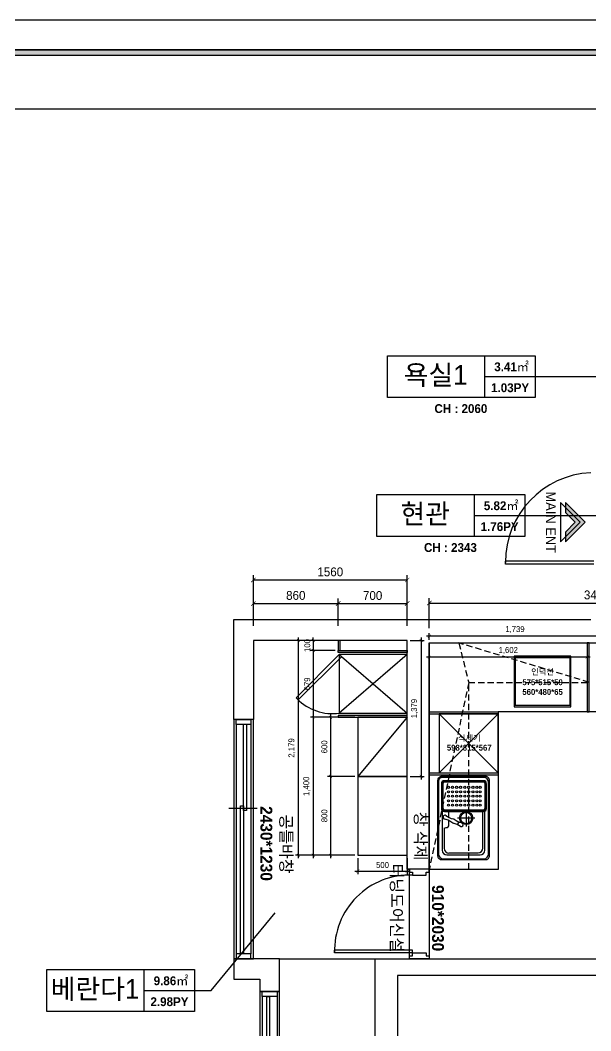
# Model space of a CAD drawing. Header units: millimetres. Extents: x 261942 to 379971, y 117646 to 213875.
# Drawn here: x 317440 to 323230, y 181066 to 191326 of the extents above; entities that cross this region are included whole.
import ezdxf
from ezdxf.enums import TextEntityAlignment as Align

# ---------------------------------------------------------------- set-up
doc = ezdxf.new("R2010")
doc.units = ezdxf.units.MM
doc.header["$LTSCALE"] = 100
doc.header["$PDMODE"] = 3
doc.linetypes.add('DASHEDX2', pattern=[1.5, 1, -0.5])
doc.linetypes.add('HIDDEN', pattern=[9.525, 6.35, -3.175])
doc.layers.get('DEFPOINTS').update_dxf_attribs({"color": 248})
for name, color, linetype in [('0-ELC TEXT', 7, 'Continuous'), ('02-WAL', 2, 'Continuous'), ('03-TEXT', 3, 'Continuous'), ('04-WIN', 4, 'Continuous'), ('04_FUR', 6, 'Continuous'), ('06-FUR', 6, 'Continuous'), ('07-DIM', 5, 'Continuous'), ('253', 253, 'Continuous'), ('CO-FURB-DN', 9, 'Continuous'), ('F-SYM', 7, 'Continuous'), ('F-SYM @ 1', 7, 'Continuous'), ('FORM(YOURNAME)-11', 1, 'Continuous'), ('도면층4', 4, 'Continuous'), ('도면층5', 5, 'Continuous')]:
    doc.layers.add(name, color=color, linetype=linetype)
doc.styles.add('HY 울릉도 L', font='')
doc.styles.add('YOURNAME', font='HY울릉도M.TTF')
doc.styles.add('넥슨고딕', font='NEXONLv1GothicBold.ttf')
doc.styles.add('코레일둥고', font='Korail_Round_Gothic_Medium.ttf')
doc.styles.get('HY 울릉도 L').set_extended_font_data('HY울릉도L')
doc.dimstyles.new('30', dxfattribs={"dimscale": 30, "dimtxt": 2, "dimasz": 1, "dimexe": 1, "dimexo": 1, "dimgap": 1, "dimtad": 1, "dimdec": 0, "dimrnd": 0.05, "dimdsep": 46, "dimlunit": 6, "dimtxsty": 'HY 울릉도 L', "dimblk": 'ARCHTICK', "dimcen": 2.5, "dimdle": 1, "dimclrd": 133, "dimclre": 133, "dimclrt": 30, "dimadec": 0, "dimazin": 0, "dimtfac": 1, "dimtdec": 0, "dimtix": 1, "dimtmove": 2, "dimatfit": 3, "dimldrblk": 'ARCHTICK', "dimfxl": 0, "dimlwd": -1, "dimlwe": -1, "dimarcsym": 0})
doc.dimstyles.new('YOURNAME-50', dxfattribs={"dimscale": 50, "dimtxt": 1.8, "dimasz": 0.9, "dimexe": 1, "dimexo": 3, "dimgap": 0.7, "dimtad": 1, "dimdec": 0, "dimzin": 0, "dimdsep": 46, "dimtxsty": 'YOURNAME', "dimblk": 'ARCHTICK', "dimcen": 0, "dimclrd": 1, "dimclre": 1, "dimclrt": 7, "dimadec": 0, "dimazin": 0, "dimtfac": 1, "dimtdec": 0, "dimtix": 1, "dimtmove": 2, "dimatfit": 3, "dimldrblk": 'ARCHTICK', "dimfxl": 0, "dimtolj": 1, "dimtzin": 0, "dimarcsym": 0})

# ---------------------------------------------------------------- blocks, each defined once
blk = doc.blocks.new('FORM-PLAN')
at = {"layer": 'FORM(YOURNAME)-11'}
h = blk.add_hatch(color=256, dxfattribs=at)
h.dxf.hatch_style = 1
h.paths.add_polyline_path([(-71444, 55115), (10556, 55115), (10556, 54915), (-71444, 54915)])
h.paths.add_polyline_path([(-71444, -2085), (10556, -2085), (10556, -2285), (-71444, -2285)])
at = {"layer": 'DEFPOINTS', "color": 158}
for points in [[(-71444, -2285), (10556, -2285), (10556, 55115), (-71444, 55115)], [(-69444, 53115), (-64, 53115), (-64, 1215), (-69444, 1215)]]:
    blk.add_lwpolyline(points, close=True, dxfattribs=at)
at = {"layer": 'FORM(YOURNAME)-11', "color": 250}
blk.add_lwpolyline([(-72444, -3285), (11556, -3285), (11556, 56115), (-72444, 56115)], close=True, dxfattribs=at)
at = {"layer": 'FORM(YOURNAME)-11'}
blk.add_lwpolyline([(-71444, 55115), (10556, 55115), (10556, 54915), (-71444, 54915)], close=True, dxfattribs=at)
at = {"layer": 'FORM(YOURNAME)-11', "color": 3, "style": 'YOURNAME'}
for tag, height, p in [('1', 450, (9905, 18188)), ('2', 450, (9905, 17544)), ('3', 450, (9905, 16257)), ('4', 450, (9905, 14326)), ('5', 515, (9905, 12009)), ('6', 515, (9905, 9757)), ('7', 515, (9905, 7504)), ('8', 515, (9905, 5252)), ('9', 515, (9905, 2999)), ('10', 515, (5655, 811)), ('11', 515, (9905, 747)), ('12', 515, (5655, -1441)), ('13', 515, (9905, -1441))]:
    blk.add_attdef(tag, text='', height=height, dxfattribs=at).set_placement(p, align=Align.MIDDLE_RIGHT)
blk = doc.blocks.new('*U583')
at = {"layer": 'F-SYM', "xscale": 0.3, "yscale": 0.3, "zscale": 0.3}
blk.add_blockref('FORM-PLAN', (335875, 174492), dxfattribs=at)
blk = doc.blocks.new('F-SYM-ENT NAME')
at = {"layer": 'F-SYM'}
h = blk.add_hatch(color=1, dxfattribs=at)
h.dxf.hatch_style = 1
h.paths.add_polyline_path([(-181267, -29725), (-181467, -29925), (-181367, -29925), (-181267, -29825), (-181167, -29925), (-181067, -29925)])
at = {"layer": 'F-SYM', "color": 1}
for points in [[(-181267, -29725), (-181467, -29925), (-181367, -29925), (-181267, -29825), (-181167, -29925), (-181067, -29925)], [(-181267, -29775), (-181467, -29975), (-181067, -29975)]]:
    blk.add_lwpolyline(points, close=True, dxfattribs=at)
at = {"layer": 'F-SYM', "color": 1, "style": 'YOURNAME'}
blk.add_attdef('ENT', text='', height=100, dxfattribs=at).set_placement((-181267, -30025), align=Align.TOP_CENTER)
blk = doc.blocks.new('*U591')
at = {"layer": 'F-SYM'}
ref = blk.add_blockref('F-SYM-ENT NAME', (205708, -117009), dxfattribs=dict(at, rotation=270))
ref.add_attrib('ENT', 'MAIN ENT', dxfattribs={"layer": 'F-SYM @ 1', "color": 1, "height": 100, "rotation": 270, "style": 'YOURNAME'}).set_placement((175684, 64258), align=Align.TOP_CENTER)
blk = doc.blocks.new('FLOORPLAN')
blk.add_line((172881, 59825), (173851, 59825))
at = {"layer": '02-WAL'}
for p, q in [((172416, 62255), (172416, 63269)), ((172416, 63269), (176040, 63269)), ((174176, 63056), (172616, 63056)), ((172616, 63056), (172616, 62255)), ((174176, 60735), (174176, 63056)), ((176240, 63032), (174401, 63032)), ((174401, 63032), (174401, 60735)), ((172616, 62255), (172416, 62255)), ((174401, 60735), (174176, 60735))]:
    blk.add_line(p, q, dxfattribs=at)
for points in [[(172681, 59494), (172881, 59494), (172881, 59825), (172416, 59825), (172416, 59618), (172681, 59618), (172681, 59494)], [(177577, 59658), (174079, 59658), (174079, 59033), (173851, 59033), (173851, 59825), (177577, 59825), (177577, 59658)]]:
    blk.add_lwpolyline(points, dxfattribs=at)
at = {"layer": '04-WIN'}
for p, q in [((176070, 63834), (175173, 63834)), ((172441, 62205), (172441, 59875)), ((172591, 62205), (172591, 59875)), ((172366, 61355), (172656, 61355)), ((174231, 59885), (173440, 59885)), ((172706, 59444), (172706, 57114)), ((172856, 59444), (172856, 57114))]:
    blk.add_line(p, q, dxfattribs=at)
for points in [[(172616, 62255), (172416, 62255), (172416, 59825), (172616, 59825)], [(172591, 62255), (172591, 62205), (172441, 62205), (172441, 62255)], [(172516, 61380), (172516, 59875), (172486, 59875), (172486, 61380)], [(172591, 59825), (172591, 59875), (172441, 59875), (172441, 59825)], [(172881, 59494), (172681, 59494), (172681, 57064), (172881, 57064)], [(172856, 59494), (172856, 59444), (172706, 59444), (172706, 59494)], [(172781, 59444), (172781, 57939), (172751, 57939), (172751, 59444)]]:
    blk.add_lwpolyline(points, close=True, dxfattribs=at)
blk.add_lwpolyline([(172546, 62205), (172546, 61330), (172516, 61330), (172516, 62205)], dxfattribs=at)
at = {"layer": '도면층4'}
for p, q in [((175173, 63834), (175173, 63864)), ((176070, 63834), (175173, 63834)), ((176070, 63864), (175174, 63864)), ((174201, 59825), (174201, 60735)), ((174401, 60735), (174401, 59825)), ((174231, 59915), (173440, 59915)), ((173440, 59885), (173440, 59915)), ((174231, 59885), (173440, 59885)), ((174231, 59885), (174231, 59915))]:
    blk.add_line(p, q, dxfattribs=at)
for points in [[(174201, 60735), (174201, 60705), (174231, 60705), (174231, 60675), (174371, 60675), (174371, 60705), (174401, 60705), (174401, 60735), (174201, 60735)], [(174201, 59825), (174201, 59855), (174231, 59855), (174231, 59885), (174371, 59885), (174371, 59855), (174401, 59855), (174401, 59825), (174201, 59825)]]:
    blk.add_lwpolyline(points, dxfattribs=at)
at = {"layer": '도면층5'}
for centre, radius, start, end in [((176083, 63852), 910, 92.731, 180.1335), ((174202, 59914), 762, 87.8385, 182.1212)]:
    blk.add_arc(centre, radius, start, end, dxfattribs=at)
at = {"color": 10}
blk.add_blockref('*U591', (0, 0), dxfattribs=at)
blk = doc.blocks.new('_ArchTick')
at = {"color": 0, "linetype": 'ByBlock', "const_width": 0.15}
blk.add_lwpolyline([(-0.5, -0.5), (0.5, 0.5)], dxfattribs=at)
blk = doc.blocks.new('*D470')
at = {"layer": '07-DIM', "color": 1, "lineweight": -2}
for p, q in [((321591, 185154), (321591, 185459)), ((321591, 185409), (324991, 185409)), ((324991, 185154), (324991, 185459))]:
    blk.add_line(p, q, dxfattribs=at)
at = {"layer": 'DEFPOINTS', "color": 0}
for p in [(324991, 185409), (321591, 185004), (324991, 185004)]:
    blk.add_point(p, dxfattribs=at)
at = {"layer": '07-DIM', "color": 1, "lineweight": -2, "xscale": 45, "yscale": 45, "zscale": 45, "rotation": 180}
blk.add_blockref('_ArchTick', (321591, 185409), dxfattribs=at)
at = {"layer": '07-DIM', "color": 1, "lineweight": -2, "xscale": 45, "yscale": 45, "zscale": 45}
blk.add_blockref('_ArchTick', (324991, 185409), dxfattribs=at)
at = {"layer": '07-DIM', "color": 7, "insert": (323291, 185491), "char_height": 90, "attachment_point": 5, "style": 'YOURNAME'}
blk.add_mtext('\\A1;3400', dxfattribs=at)
blk = doc.blocks.new('FB-022')
at = {"layer": 'CO-FURB-DN', "color": 251}
for p, q in [((370, 513), (-361, 513)), ((-409, 466), (-409, 57)), ((-371, 428), (-371, 95)), ((-351, 409), (-351, 115)), ((76, 475), (-323, 475)), ((-100, 456), (-304, 456)), ((-100, 456), (-95, 437)), ((-67, 408), (-26, 408)), ((7, 408), (67, 408)), ((67, 454), (67, 60)), ((77, 454), (77, 60)), ((82, 454), (82, 60)), ((346, 484), (97, 484)), ((346, 474), (97, 474)), ((346, 469), (97, 469)), ((361, 60), (361, 454)), ((366, 60), (366, 454)), ((376, 60), (376, 454)), ((408, 57), (408, 475)), ((2, 321), (2, 148)), ((88, 234), (-84, 234)), ((-361, 10), (361, 10)), ((-323, 48), (70, 48)), ((-304, 66), (67, 66)), ((97, 45), (346, 45)), ((97, 40), (346, 40)), ((97, 30), (346, 30))]:
    blk.add_line(p, q, dxfattribs=at)
at = {"layer": 'CO-FURB-DN'}
blk.add_lwpolyline([(-378, 0), (378, 0, 0.414214), (418, 40), (418, 482, 0.414214), (378, 522), (-378, 522, 0.414214), (-418, 482), (-418, 40, 0.414214)], format="xyb", close=True, dxfattribs=at)
at = {"layer": 'CO-FURB-DN', "color": 251}
for centre, radius in [((131, 413), 10.7), ((174, 413), 10.7), ((220, 413), 10.7), ((264, 413), 10.7), ((309, 413), 10.7), ((131, 373), 10.7), ((131, 331), 10.7), ((174, 373), 10.7), ((174, 331), 10.7), ((220, 373), 10.7), ((220, 331), 10.7), ((264, 373), 10.7), ((264, 331), 10.7), ((309, 373), 10.7), ((309, 331), 10.7), ((0, 235), 65.6), ((0, 235), 56.1), ((131, 291), 10.7), ((131, 249), 10.7), ((131, 209), 10.7), ((174, 291), 10.7), ((174, 249), 10.7), ((174, 209), 10.7), ((220, 291), 10.7), ((220, 249), 10.7), ((220, 209), 10.7), ((264, 291), 10.7), ((264, 249), 10.7), ((264, 209), 10.7), ((309, 291), 10.7), ((309, 249), 10.7), ((309, 209), 10.7), ((131, 167), 10.7), ((131, 128), 10.7), ((131, 94), 10.7), ((174, 167), 10.7), ((174, 128), 10.7), ((174, 94), 10.7), ((220, 167), 10.7), ((220, 128), 10.7), ((220, 94), 10.7), ((264, 167), 10.7), ((264, 128), 10.7), ((264, 94), 10.7), ((309, 167), 10.7), ((309, 128), 10.7), ((309, 94), 10.7)]:
    blk.add_circle(centre, radius, dxfattribs=at)
for centre, radius, start, end in [((-361, 466), 47.5, 90, 180), ((370, 475), 38, 0, 90), ((-323, 428), 47.5, 90, 180), ((-304, 408), 47.5, 90, 180), ((-67, 437), 28.5, 180, 270), ((-192, 490), 185, 323.5863, 349.4447), ((9, 448), 20, 310.6945, 180.7549), ((172, 325), 185, 141.4118, 166.8606), ((66, 437), 28.5, 270, 271.7483), ((97, 454), 30, 90, 180), ((97, 454), 20, 90, 180), ((97, 454), 15, 90, 180), ((346, 454), 30, 0, 90), ((346, 454), 20, 0, 90), ((346, 454), 15, 0, 90), ((-309, 442), 270, 325.9944, 343.4491), ((-60, 299), 20, 16.6147, 121.8543), ((-2, 351), 50, 143.5863, 163.4491), ((133, 239), 185, 143.6787, 165.202), ((-57, 379), 50, 323.6787, 346.8606), ((-66, 285), 20, 161.8768, 5.5388), ((-301, 115), 47.5, 180, 270), ((-361, 57), 47.5, 180, 270), ((-323, 95), 47.5, 180, 270), ((97, 60), 30, 180, 270), ((97, 60), 20, 180, 270), ((97, 60), 15, 180, 270), ((346, 60), 30, 270, 0), ((346, 60), 20, 270, 0), ((346, 60), 15, 270, 0), ((361, 57), 47.5, 270, 0)]:
    blk.add_arc(centre, radius, start, end, dxfattribs=at)
blk = doc.blocks.new('*D473')
at = {"layer": '07-DIM', "color": 1, "lineweight": -2}
for p, q in [((319806, 185178), (319806, 185454)), ((319806, 185404), (320666, 185404)), ((320666, 185178), (320666, 185454))]:
    blk.add_line(p, q, dxfattribs=at)
at = {"layer": 'DEFPOINTS', "color": 0}
for p in [(320666, 185404), (319806, 185028), (320666, 185028)]:
    blk.add_point(p, dxfattribs=at)
at = {"layer": '07-DIM', "color": 1, "lineweight": -2, "xscale": 45, "yscale": 45, "zscale": 45, "rotation": 180}
blk.add_blockref('_ArchTick', (319806, 185404), dxfattribs=at)
at = {"layer": '07-DIM', "color": 1, "lineweight": -2, "xscale": 45, "yscale": 45, "zscale": 45}
blk.add_blockref('_ArchTick', (320666, 185404), dxfattribs=at)
at = {"layer": '07-DIM', "color": 7, "insert": (320236, 185486), "char_height": 90, "attachment_point": 5, "style": 'YOURNAME'}
blk.add_mtext('\\A1;860', dxfattribs=at)
blk = doc.blocks.new('*D474')
at = {"layer": '07-DIM', "color": 1, "lineweight": -2}
for p, q in [((320666, 185178), (320666, 185454)), ((320666, 185404), (321366, 185404)), ((321366, 185178), (321366, 185454))]:
    blk.add_line(p, q, dxfattribs=at)
at = {"layer": 'DEFPOINTS', "color": 0}
for p in [(321366, 185404), (320666, 185028), (321366, 185028)]:
    blk.add_point(p, dxfattribs=at)
at = {"layer": '07-DIM', "color": 1, "lineweight": -2, "xscale": 45, "yscale": 45, "zscale": 45, "rotation": 180}
blk.add_blockref('_ArchTick', (320666, 185404), dxfattribs=at)
at = {"layer": '07-DIM', "color": 1, "lineweight": -2, "xscale": 45, "yscale": 45, "zscale": 45}
blk.add_blockref('_ArchTick', (321366, 185404), dxfattribs=at)
at = {"layer": '07-DIM', "color": 7, "insert": (321016, 185485), "char_height": 90, "attachment_point": 5, "style": 'YOURNAME'}
blk.add_mtext('\\A1;700', dxfattribs=at)
blk = doc.blocks.new('*D475')
at = {"color": 133}
for p, q in [((320636, 184928), (320384, 184928)), ((320414, 184958), (320414, 184219)), ((320636, 184249), (320384, 184249))]:
    blk.add_line(p, q, dxfattribs=at)
at = {"layer": 'DEFPOINTS', "color": 0}
for p in [(320666, 184928), (320414, 184249), (320666, 184249)]:
    blk.add_point(p, dxfattribs=at)
at = {"color": 133, "xscale": 30, "yscale": 30, "zscale": 30}
for p, rotation in [((320414, 184928), 90), ((320414, 184249), 270)]:
    blk.add_blockref('_ArchTick', p, dxfattribs=dict(at, rotation=rotation))
at = {"color": 30, "insert": (320353, 184588), "char_height": 60, "attachment_point": 5, "rotation": 90, "style": 'HY 울릉도 L'}
blk.add_mtext('679', dxfattribs=at)
blk = doc.blocks.new('*D476')
at = {"color": 133}
for p, q in [((320636, 185028), (320384, 185028)), ((320414, 185028), (320414, 185058)), ((320414, 185028), (320414, 184928)), ((320636, 184928), (320384, 184928)), ((320414, 184928), (320414, 184898))]:
    blk.add_line(p, q, dxfattribs=at)
at = {"layer": 'DEFPOINTS', "color": 0}
for p in [(320666, 185028), (320414, 184928), (320666, 184928)]:
    blk.add_point(p, dxfattribs=at)
at = {"color": 133, "xscale": 30, "yscale": 30, "zscale": 30}
for p, rotation in [((320414, 185028), 270), ((320414, 184928), 90)]:
    blk.add_blockref('_ArchTick', p, dxfattribs=dict(at, rotation=rotation))
at = {"color": 30, "insert": (320353, 184978), "char_height": 60, "attachment_point": 5, "rotation": 90, "style": 'HY 울릉도 L'}
blk.add_mtext('100', dxfattribs=at)
blk = doc.blocks.new('*D477')
at = {"color": 133}
for p, q in [((320414, 184279), (320414, 182819)), ((320636, 184249), (320384, 184249)), ((320836, 182849), (320384, 182849))]:
    blk.add_line(p, q, dxfattribs=at)
at = {"layer": 'DEFPOINTS', "color": 0}
for p in [(320666, 184249), (320414, 182849), (320866, 182849)]:
    blk.add_point(p, dxfattribs=at)
at = {"color": 133, "xscale": 30, "yscale": 30, "zscale": 30}
for p, rotation in [((320414, 184249), 90), ((320414, 182849), 270)]:
    blk.add_blockref('_ArchTick', p, dxfattribs=dict(at, rotation=rotation))
at = {"color": 30, "insert": (320348, 183549), "char_height": 60, "attachment_point": 5, "rotation": 90, "style": 'HY 울릉도 L'}
blk.add_mtext('1,400', dxfattribs=at)
blk = doc.blocks.new('*D478')
at = {"color": 133}
for p, q in [((320866, 182819), (320866, 182658)), ((321366, 182819), (321366, 182658)), ((320836, 182688), (321396, 182688))]:
    blk.add_line(p, q, dxfattribs=at)
at = {"layer": 'DEFPOINTS', "color": 0}
for p in [(320866, 182849), (321366, 182849), (321366, 182688)]:
    blk.add_point(p, dxfattribs=at)
at = {"color": 133, "xscale": 30, "yscale": 30, "zscale": 30, "rotation": 180}
blk.add_blockref('_ArchTick', (320866, 182688), dxfattribs=at)
at = {"color": 133, "xscale": 30, "yscale": 30, "zscale": 30}
blk.add_blockref('_ArchTick', (321366, 182688), dxfattribs=at)
at = {"color": 30, "insert": (321116, 182749), "char_height": 60, "attachment_point": 5, "style": 'HY 울릉도 L'}
blk.add_mtext('500', dxfattribs=at)
blk = doc.blocks.new('*D479')
at = {"layer": '07-DIM', "color": 1, "lineweight": -2}
for p, q in [((319806, 185178), (319806, 185693)), ((321366, 185643), (319806, 185643)), ((321366, 185178), (321366, 185693))]:
    blk.add_line(p, q, dxfattribs=at)
at = {"layer": 'DEFPOINTS', "color": 0}
for p in [(319806, 185643), (319806, 185028), (321366, 185028)]:
    blk.add_point(p, dxfattribs=at)
at = {"layer": '07-DIM', "color": 1, "lineweight": -2, "xscale": 45, "yscale": 45, "zscale": 45, "rotation": 180}
blk.add_blockref('_ArchTick', (319806, 185643), dxfattribs=at)
at = {"layer": '07-DIM', "color": 1, "lineweight": -2, "xscale": 45, "yscale": 45, "zscale": 45}
blk.add_blockref('_ArchTick', (321366, 185643), dxfattribs=at)
at = {"layer": '07-DIM', "color": 7, "insert": (320586, 185725), "char_height": 90, "attachment_point": 5, "style": 'YOURNAME'}
blk.add_mtext('\\A1;1560', dxfattribs=at)
blk = doc.blocks.new('*D483')
at = {"color": 133}
for p, q in [((320588, 184279), (320588, 183619)), ((320836, 184249), (320558, 184249)), ((320836, 183649), (320558, 183649))]:
    blk.add_line(p, q, dxfattribs=at)
at = {"layer": 'DEFPOINTS', "color": 0}
for p in [(320866, 184249), (320588, 183649), (320866, 183649)]:
    blk.add_point(p, dxfattribs=at)
at = {"color": 133, "xscale": 30, "yscale": 30, "zscale": 30}
for p, rotation in [((320588, 184249), 90), ((320588, 183649), 270)]:
    blk.add_blockref('_ArchTick', p, dxfattribs=dict(at, rotation=rotation))
at = {"color": 30, "insert": (320526, 183949), "char_height": 60, "attachment_point": 5, "rotation": 90, "style": 'HY 울릉도 L'}
blk.add_mtext('600', dxfattribs=at)
blk = doc.blocks.new('*D484')
at = {"color": 133}
for p, q in [((320588, 183679), (320588, 182819)), ((320836, 183649), (320558, 183649)), ((320836, 182849), (320558, 182849))]:
    blk.add_line(p, q, dxfattribs=at)
at = {"layer": 'DEFPOINTS', "color": 0}
for p in [(320866, 183649), (320588, 182849), (320866, 182849)]:
    blk.add_point(p, dxfattribs=at)
at = {"color": 133, "xscale": 30, "yscale": 30, "zscale": 30}
for p, rotation in [((320588, 183649), 90), ((320588, 182849), 270)]:
    blk.add_blockref('_ArchTick', p, dxfattribs=dict(at, rotation=rotation))
at = {"color": 30, "insert": (320526, 183249), "char_height": 60, "attachment_point": 5, "rotation": 90, "style": 'HY 울릉도 L'}
blk.add_mtext('800', dxfattribs=at)
blk = doc.blocks.new('*D486')
at = {"color": 133}
for p, q in [((320836, 185028), (320233, 185028)), ((320263, 182819), (320263, 185058)), ((320836, 182849), (320233, 182849))]:
    blk.add_line(p, q, dxfattribs=at)
at = {"layer": 'DEFPOINTS', "color": 0}
for p in [(320263, 185028), (320866, 185028), (320866, 182849)]:
    blk.add_point(p, dxfattribs=at)
at = {"color": 133, "xscale": 30, "yscale": 30, "zscale": 30}
for p, rotation in [((320263, 185028), 90), ((320263, 182849), 270)]:
    blk.add_blockref('_ArchTick', p, dxfattribs=dict(at, rotation=rotation))
at = {"color": 30, "insert": (320197, 183938), "char_height": 60, "attachment_point": 5, "rotation": 90, "style": 'HY 울릉도 L'}
blk.add_mtext('2,179', dxfattribs=at)
blk = doc.blocks.new('*D513')
at = {"color": 133}
for p, q in [((321591, 185034), (321591, 185103)), ((323330, 185034), (323330, 185103)), ((323360, 185073), (321561, 185073))]:
    blk.add_line(p, q, dxfattribs=at)
at = {"layer": 'DEFPOINTS', "color": 0}
for p in [(321591, 185073), (321591, 185004), (323330, 185004)]:
    blk.add_point(p, dxfattribs=at)
at = {"color": 133, "xscale": 30, "yscale": 30, "zscale": 30, "rotation": 180}
blk.add_blockref('_ArchTick', (321591, 185073), dxfattribs=at)
at = {"color": 133, "xscale": 30, "yscale": 30, "zscale": 30}
blk.add_blockref('_ArchTick', (323330, 185073), dxfattribs=at)
at = {"color": 30, "insert": (322460, 185139), "char_height": 60, "attachment_point": 5, "style": 'HY 울릉도 L'}
blk.add_mtext('1,739', dxfattribs=at)
blk = doc.blocks.new('*D514')
at = {"color": 133}
for p, q in [((321591, 184974), (321591, 184831)), ((323193, 184974), (323193, 184831)), ((323223, 184861), (321561, 184861))]:
    blk.add_line(p, q, dxfattribs=at)
at = {"layer": 'DEFPOINTS', "color": 0}
for p in [(321591, 185004), (323193, 185004), (321591, 184861)]:
    blk.add_point(p, dxfattribs=at)
at = {"color": 133, "xscale": 30, "yscale": 30, "zscale": 30, "rotation": 180}
blk.add_blockref('_ArchTick', (321591, 184861), dxfattribs=at)
at = {"color": 133, "xscale": 30, "yscale": 30, "zscale": 30}
blk.add_blockref('_ArchTick', (323193, 184861), dxfattribs=at)
at = {"color": 30, "insert": (322392, 184927), "char_height": 60, "attachment_point": 5, "style": 'HY 울릉도 L'}
blk.add_mtext('1,602', dxfattribs=at)
blk = doc.blocks.new('*D515')
at = {"color": 133}
for p, q in [((321396, 185028), (321538, 185028)), ((321508, 185058), (321508, 183619)), ((321396, 183649), (321538, 183649))]:
    blk.add_line(p, q, dxfattribs=at)
at = {"layer": 'DEFPOINTS', "color": 0}
for p in [(321366, 185028), (321366, 183649), (321508, 183649)]:
    blk.add_point(p, dxfattribs=at)
at = {"color": 133, "xscale": 30, "yscale": 30, "zscale": 30}
for p, rotation in [((321508, 185028), 90), ((321508, 183649), 270)]:
    blk.add_blockref('_ArchTick', p, dxfattribs=dict(at, rotation=rotation))
at = {"color": 30, "insert": (321442, 184338), "char_height": 60, "attachment_point": 5, "rotation": 90, "style": 'HY 울릉도 L'}
blk.add_mtext('1,379', dxfattribs=at)

msp = doc.modelspace()

# ---------------------------------------------------------------- linework, layer by layer
at = {"color": 8}
msp.add_lwpolyline([(320261.2, 184427), (320698.9, 184864.7), (320677.7, 184885.9), (320240, 184448.2)], close=True, dxfattribs=at)
msp.add_arc((320608.7, 184785.1), 499, 224.13876, 277.94892, dxfattribs=at)
at = {"layer": '04_FUR'}
for p, q in [((320677.7, 184885.9), (321365.7, 184290.9)), ((321365.7, 184885.9), (320677.7, 184290.9))]:
    msp.add_line(p, q, dxfattribs=at)
for points in [[(320665.7, 184927.9), (320685.7, 184927.9), (320685.7, 185027.9), (320665.7, 185027.9)], [(323212.7, 185003.9), (323192.7, 185003.9), (323192.7, 184303.9), (323212.7, 184303.9)], [(321365.7, 184927.9), (321365.7, 184907.9), (320665.7, 184907.9), (320665.7, 184927.9)], [(320677.7, 184885.9), (320677.7, 184290.9), (321365.7, 184290.9), (321365.7, 184885.9)], [(320665.7, 184268.9), (320665.7, 184248.9), (321365.7, 184248.9), (321365.7, 184268.9)], [(320865.7, 182848.9), (321365.7, 182848.9), (321365.7, 183648.9), (320865.7, 183648.9)]]:
    msp.add_lwpolyline(points, close=True, dxfattribs=at)
msp.add_lwpolyline([(321365.7, 184248.9), (320865.7, 184248.9), (320865.7, 183648.9), (321365.7, 183648.9), (321365.7, 184248.9), (320865.7, 183648.9)], dxfattribs=at)
at = {"layer": '06-FUR'}
for p, q in [((321590.7, 184303.9), (322290.7, 184303.9)), ((321590.7, 184283.9), (322290.7, 184283.9)), ((321690.7, 183683.9), (322290.7, 184283.9)), ((321690.7, 184283.9), (322290.7, 183683.9)), ((321590.7, 183683.9), (322290.7, 183683.9)), ((321590.7, 183683.9), (322290.7, 183683.9)), ((321590.7, 183663.9), (322290.7, 183663.9))]:
    msp.add_line(p, q, dxfattribs=at)
msp.add_lwpolyline([(321590.7, 182703.9), (321590.7, 185003.9), (324990.7, 185003.9), (324990.7, 182703.9), (324190.7, 182703.9), (324190.7, 184303.9), (322290.7, 184303.9), (322290.7, 182703.9), (321590.7, 182703.9)], dxfattribs=at)
at = {"layer": '06-FUR', "color": 8, "linetype": 'HIDDEN', "ltscale": 0.1}
msp.add_lwpolyline([(321990.7, 182703.9), (321990.7, 184603.9), (323214.7, 184603.9), (321890.7, 185003.9), (321990.7, 184603.9), (321590.7, 182703.9)], dxfattribs=at)
at = {"layer": '06-FUR'}
for points in [[(322453.2, 184353.9), (323028.2, 184353.9), (323028.2, 184868.9), (322453.2, 184868.9)], [(321690.7, 183683.9), (322290.7, 183683.9), (322290.7, 184283.9), (321690.7, 184283.9)]]:
    msp.add_lwpolyline(points, close=True, dxfattribs=at)
at = {"layer": '07-DIM'}
msp.add_lwpolyline([(322460.7, 184371.4), (323020.7, 184371.4), (323020.7, 184851.4), (322460.7, 184851.4)], close=True, dxfattribs=at)
at = {"layer": '253'}
for p, q in [((322155.5, 187496.1), (322155.5, 187920.6)), ((322155.5, 187708.4), (322665.1, 187708.4)), ((322665.1, 187708.4), (324080.7, 187708.4)), ((322049.4, 186085.8), (322049.4, 186510.3)), ((322049.4, 186298), (322559.1, 186298)), ((322559.1, 186298), (323964.4, 186298)), ((318699, 181262.7), (318699, 181687.2)), ((318699, 181475), (319208.6, 181475))]:
    msp.add_line(p, q, dxfattribs=at)
for points in [[(321165.1, 187920.6), (322665.1, 187920.6), (322665.1, 187496.1), (321165.1, 187496.1)], [(321059.1, 186510.3), (322559.1, 186510.3), (322559.1, 186085.8), (321059.1, 186085.8)], [(317708.6, 181687.2), (319208.6, 181687.2), (319208.6, 181262.7), (317708.6, 181262.7)]]:
    msp.add_lwpolyline(points, close=True, dxfattribs=at)
msp.add_lwpolyline([(319208.6, 181475), (319377.9, 181475), (320028.3, 182263.5)], dxfattribs=at)

# ---------------------------------------------------------------- block references
at = {"color": 10}
msp.add_blockref('*U583', (0, 0), dxfattribs=at)
msp.add_blockref('FLOORPLAN', (147189.7, 121971.4))
at = {"layer": '06-FUR', "xscale": 1.009063619801352, "yscale": 1.009063619801352, "zscale": 1.009063619801352, "rotation": 90}
msp.add_blockref('FB-022', (322202.2, 183225.7), dxfattribs=at)

# ---------------------------------------------------------------- texts
at = {"layer": '0-ELC TEXT', "style": '코레일둥고'}
msp.add_text('창 삭제', height=120, rotation=270, dxfattribs=at).set_placement((321443.7, 183043.1), align=Align.CENTER)
msp.add_text('터닝도어신설', height=120, rotation=270, dxfattribs=at).set_placement((321201, 182766.1))
at = {"layer": '03-TEXT'}
for s, height, style, p in [('3.41㎡', 90, '넥슨고딕', (322426.2, 187762.5)), ('욕실1', 200, '코레일둥고', (321655.3, 187625.1)), ('1.03PY', 90, '넥슨고딕', (322410.9, 187550.2)), ('CH : 2060', 90, '넥슨고딕', (321911.5, 187338.3)), ('현관', 200, '코레일둥고', (321549.3, 186214.7)), ('5.82㎡', 90, '넥슨고딕', (322320.2, 186352.1)), ('1.76PY', 90, '넥슨고딕', (322304.8, 186139.9)), ('CH : 2343', 90, '넥슨고딕', (321805.5, 185927.9)), ('베란다1', 200, '코레일둥고', (318198.8, 181391.7)), ('9.86㎡', 90, '넥슨고딕', (318969.8, 181529.1)), ('2.98PY', 90, '넥슨고딕', (318954.4, 181316.8))]:
    msp.add_text(s, height=height, dxfattribs=dict(at, style=style)).set_placement(p, align=Align.CENTER)
at = {"layer": '04-WIN', "style": '넥슨고딕'}
for s, p in [('2430*1230', (319877.5, 182967.8)), ('공틀바창', (320078.8, 182962.3)), ('910*2030', (321618.8, 182209.9))]:
    msp.add_text(s, height=120, rotation=270, dxfattribs=at).set_placement(p, align=Align.CENTER)
at = {"layer": '06-FUR', "color": 8, "linetype": 'DASHEDX2', "style": '넥슨고딕'}
for s, p in [('인덕션', (322740.6, 184681.6)), ('575*515*59', (322740.6, 184575.4)), ('560*480*65', (322740.6, 184476.9)), ('식세기', (321996.3, 184008.1)), ('598*815*567', (321996.3, 183910.2))]:
    msp.add_text(s, height=60, dxfattribs=at).set_placement(p, align=Align.CENTER)

# ---------------------------------------------------------------- dimensions: what is measured, and where the dimension line sits
at = {"color": 140}
for base, p1, p2, picture, middle in [((321590.7, 185072.9), (323329.7, 185003.9), (321590.7, 185003.9), '*D513', (322460.2, 185138.9)), ((321590.7, 184860.7), (323192.7, 185003.9), (321590.7, 185003.9), '*D514', (322391.7, 184926.6)), ((321365.7, 182688.1), (320865.7, 182848.9), (321365.7, 182848.9), '*D478', (321115.7, 182749.4))]:
    dim = msp.add_linear_dim(base=base, p1=p1, p2=p2, dimstyle='30', override={"dimfxl": 1.25}, dxfattribs=at)
    dim.commit()
    dim.dimension.update_dxf_attribs({"geometry": picture, "text_midpoint": middle})
for base, p1, p2, picture, middle in [((320263.2, 185027.9), (320865.7, 182848.9), (320865.7, 185027.9), '*D486', (320197.2, 183938.4)), ((320414.3, 184927.9), (320665.7, 185027.9), (320665.7, 184927.9), '*D476', (320353, 184977.9)), ((321508.4, 183648.9), (321365.7, 185027.9), (321365.7, 183648.9), '*D515', (321442.4, 184338.4)), ((320414.3, 184248.9), (320665.7, 184927.9), (320665.7, 184248.9), '*D475', (320353, 184588.4)), ((320414.3, 182848.9), (320665.7, 184248.9), (320865.7, 182848.9), '*D477', (320348.3, 183548.9)), ((320587.5, 183648.9), (320865.7, 184248.9), (320865.7, 183648.9), '*D483', (320526.3, 183948.9)), ((320587.5, 182848.9), (320865.7, 183648.9), (320865.7, 182848.9), '*D484', (320526.2, 183248.9))]:
    dim = msp.add_linear_dim(base=base, p1=p1, p2=p2, angle=90, dimstyle='30', override={"dimfxl": 1.25}, dxfattribs=at)
    dim.commit()
    dim.dimension.update_dxf_attribs({"geometry": picture, "text_midpoint": middle})
at = {"layer": '07-DIM'}
for base, p1, p2, picture, middle in [((319805.7, 185643.1), (321365.7, 185027.9), (319805.7, 185027.9), '*D479', (320585.7, 185724.9)), ((320665.7, 185403.7), (319805.7, 185027.9), (320665.7, 185027.9), '*D473', (320235.7, 185485.6)), ((321365.7, 185403.7), (320665.7, 185027.9), (321365.7, 185027.9), '*D474', (321015.7, 185485.5)), ((324990.7, 185409.2), (321590.7, 185003.9), (324990.7, 185003.9), '*D470', (323290.7, 185491))]:
    dim = msp.add_linear_dim(base=base, p1=p1, p2=p2, dimstyle='YOURNAME-50', dxfattribs=at)
    dim.commit()
    dim.dimension.update_dxf_attribs({"geometry": picture, "text_midpoint": middle})

doc.saveas('drawing.dxf')
